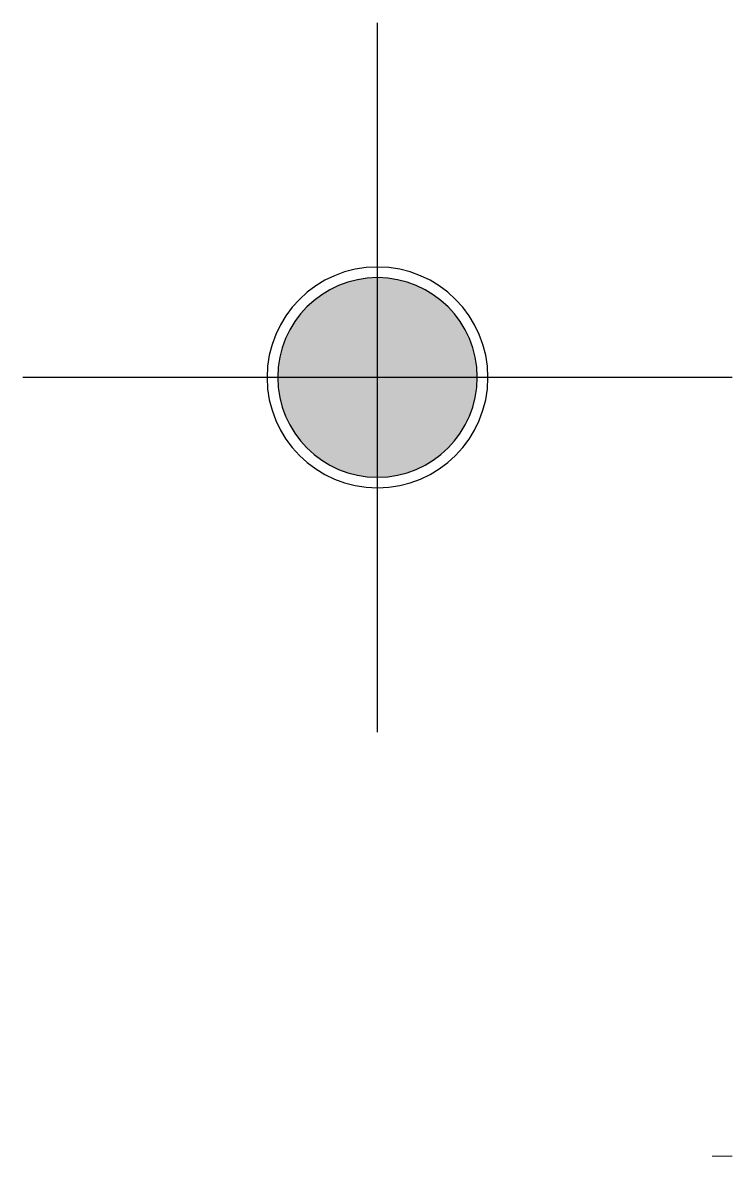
# Model space of a CAD drawing. Header units: inches. Extents: x 3778 to 56227, y -16914 to 35091.
# Drawn here: x 36219.7 to 36380.4, y -5120.3 to -4863.6 of the extents above; entities that cross this region are included whole.
import ezdxf

# ---------------------------------------------------------------- set-up
doc = ezdxf.new("R2010")
doc.units = ezdxf.units.IN
doc.header["$LTSCALE"] = 100
doc.header["$MEASUREMENT"] = 0
doc.layers.add('2-con', color=2, linetype='Continuous')
doc.layers.add('RC-LIGHT', color=7, linetype='Continuous')
doc.layers.add('mark-B', color=2, linetype='Continuous', lineweight=20)

# ---------------------------------------------------------------- blocks, each defined once
blk = doc.blocks.new('1')
at = {"linetype": 'Continuous'}
h = blk.add_hatch(color=4, dxfattribs=at)
h.dxf.hatch_style = 1
edge = h.paths.add_edge_path()
edge.add_arc((11539653.5, -14273503.79), 37.5, 0, 360)
at = {"color": 1, "linetype": 'Continuous'}
for p, q in [((11539653.5, -14273637.12), (11539653.5, -14273370.46)), ((11539520.17, -14273503.79), (11539786.83, -14273503.79))]:
    blk.add_line(p, q, dxfattribs=at)
at = {"color": 4, "linetype": 'Continuous'}
for radius in [41.5, 37.5]:
    blk.add_circle((11539653.5, -14273503.79), radius, dxfattribs=at)
blk = doc.blocks.new('무풍1way 일반')
at = {"layer": 'mark-B'}
blk.add_open_spline([(447.72, -500.42), (446.21, -500.42), (444.7, -500.42), (443.19, -500.42)], degree=3, dxfattribs=at)
blk.add_open_spline([(447.72, -500.42), (446.21, -500.42), (444.7, -500.42), (443.19, -500.42)], degree=3, dxfattribs=at)
blk = doc.blocks.new('dpdjzjs')
at = {"layer": 'mark-B', "rotation": 180}
blk.add_blockref('무풍1way 일반', (172794.41, 96209.73), dxfattribs=at)

msp = doc.modelspace()

# ---------------------------------------------------------------- block references
at = {"layer": '2-con'}
msp.add_blockref('dpdjzjs', (-135970.86, -101830.44), dxfattribs=at)
at = {"layer": 'RC-LIGHT', "xscale": -0.6024096385271789, "yscale": 0.6024096385271789, "zscale": 0.6024096385271789}
msp.add_blockref('1', (6987898.54, 8593552.31), dxfattribs=at)

doc.saveas('drawing.dxf')
